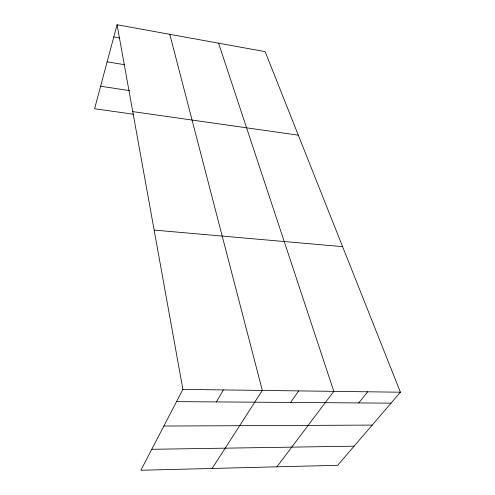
<?xml version="1.0" encoding="UTF-8"?>
<svg xmlns="http://www.w3.org/2000/svg" width="495" height="495" viewBox="0 0 495 495"><rect width="100%" height="100%" fill="white"/><g stroke="black" fill="none" stroke-linecap="round" stroke-linejoin="round"><path stroke-width="0.74" d="M117.067 24.75L182.896 389.398L140.889 470.25L337.683 465.294L400.418 392.213L265.128 51.641L117.067 24.75L94.582 108.739L133.712 114.265M216.383 401.915L223.369 389.924M212.138 468.456L262.307 390.425L169.797 34.328M290.633 402.441L298.708 390.895M276.884 466.822L333.816 391.353L218.567 43.183M358.714 402.924L367.698 391.793M151.773 449.299L354.098 446.174M163.857 426.04L372.19 425.094M176.536 401.631L391.031 403.153M182.896 389.398L400.418 392.213M154.137 230.088L342.602 246.659M132.747 111.61L298.318 135.184M100.609 86.223L129.634 90.628M107.137 61.844L124.616 64.709M113.794 36.964L119.833 38.028"/></g></svg>
